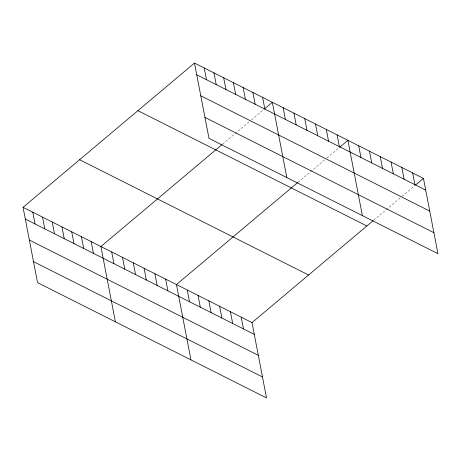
<?xml version="1.0" encoding="UTF-8"?>
<svg xmlns="http://www.w3.org/2000/svg" width="461" height="461" viewBox="0 0 461 461"><rect width="100%" height="100%" fill="white"/><g stroke="black" fill="none" stroke-linecap="round" stroke-linejoin="round"><path stroke-width="0.35" stroke-dasharray="2.31 1.73" d="M222.571 144.143L249.286 121.664M251.378 119.9L263.951 109.326M298.123 182.187L324.838 159.713M326.935 157.95L338.46 148.252M373.681 220.237L401.445 196.876M401.969 196.438L415.067 185.414"/><path stroke-width="0.69" d="M23.05 207.317L252.011 322.608L266.516 397.929L37.554 282.633L23.05 207.317L194.484 63.071L423.446 178.367L437.95 253.683L208.989 138.392L194.484 63.071M222.046 144.581L100.896 246.514L115.4 321.836M264.476 108.882L272.33 102.273L286.834 177.589M297.599 182.631L176.454 284.564L190.958 359.88M339.509 147.37L347.888 140.317L362.392 215.639M252.011 322.608L373.156 220.675M415.586 184.976L423.446 178.367M196.749 74.809L425.705 190.099M200.789 95.79L429.744 211.086M204.949 117.411L433.91 232.701M137.914 110.675L366.87 225.965M79.626 159.719L308.582 275.01M25.309 219.056L254.27 334.346M29.348 240.037L258.31 355.327M33.515 261.652L262.47 376.948M412.653 172.927L414.912 184.665M401.859 167.493L404.118 179.231M391.066 162.059L393.325 173.797M380.273 156.625L382.532 168.363M369.474 151.191L371.739 162.923M358.681 145.751L360.946 157.489M337.095 134.883L339.354 146.621M326.302 129.449L328.56 141.187M315.508 124.015L317.767 135.747M304.715 118.575L306.974 130.313M293.922 113.141L296.181 124.879M283.129 107.707L285.388 119.445M262.603 97.375L264.862 109.107M252.87 92.471L255.129 104.209M243.143 87.573L245.402 99.311M233.41 82.675L235.669 94.407M223.677 77.771L225.942 89.509M213.95 72.873L216.209 84.611M204.217 67.974L206.476 79.707M241.218 317.174L243.477 328.912M230.419 311.74L232.684 323.478M219.626 306.306L221.891 318.038M208.833 300.866L211.092 312.604M198.04 295.432L200.299 307.17M187.247 289.998L189.506 301.736M165.66 279.13L167.919 290.862M154.867 273.69L157.126 285.428M144.074 268.256L146.333 279.994M133.275 262.822L135.54 274.56M122.482 257.388L124.747 269.126M111.689 251.954L113.948 263.686M91.163 241.616L93.427 253.354M81.436 236.718L83.695 248.456M71.703 231.814L73.962 243.552M61.976 226.916L64.235 238.654M52.243 222.018L54.502 233.756M42.51 217.119L44.769 228.852M32.783 212.216L35.042 223.954"/></g></svg>
